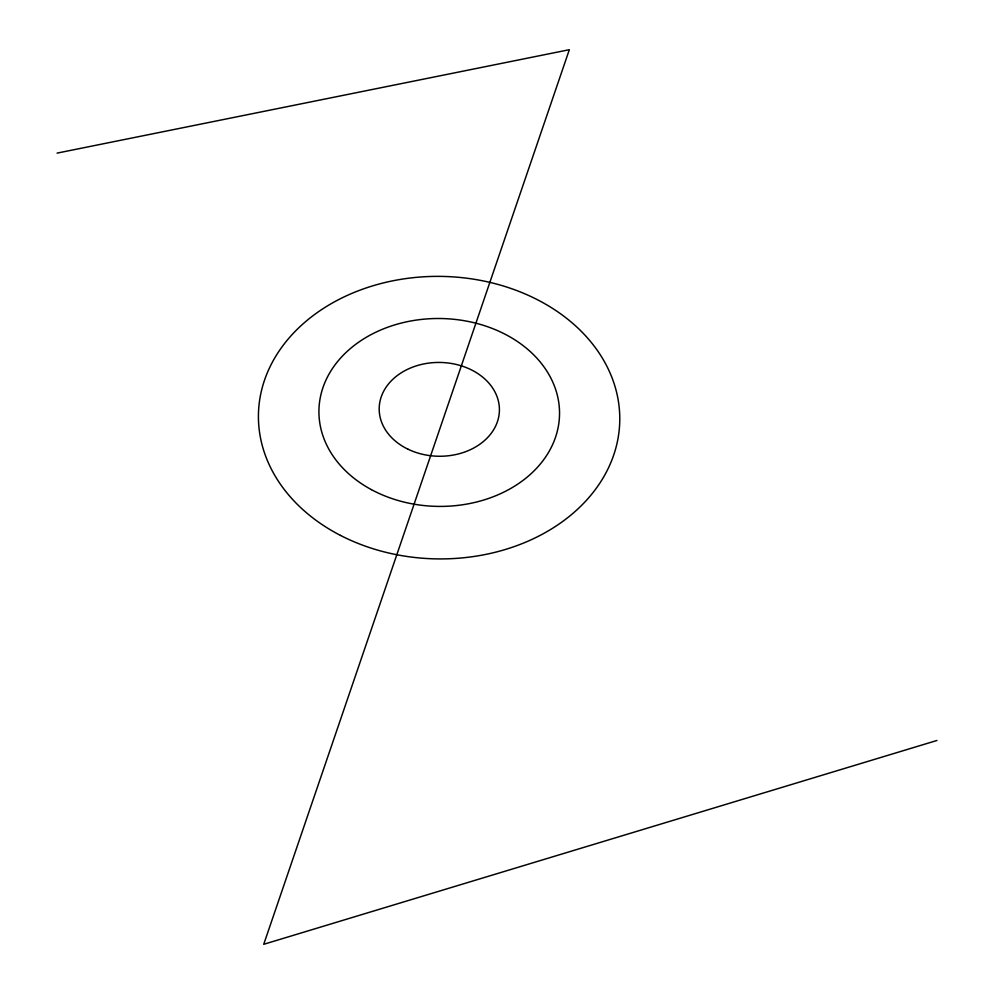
<?xml version="1.0" encoding="UTF-8"?>
<svg xmlns="http://www.w3.org/2000/svg" width="994" height="994" viewBox="0 0 994 994"><rect width="100%" height="100%" fill="white"/><g stroke="black" fill="none" stroke-linecap="round" stroke-linejoin="round"><path stroke-width="1.49" d="M936.944 740.48L263.733 944.3L569.338 49.7L57.056 153.126M340.495 535.418A180.684 141.26 0.9 0 0 619.523 426.264A180.684 141.26 0.9 0 0 357.306 291.18A180.684 141.26 0.9 0 0 340.495 535.418M371.371 489.62A120.311 93.945 0.9 0 0 559.2 420.251A120.311 93.945 0.9 0 0 387.138 327.448A120.311 93.945 0.9 0 0 371.371 489.62M407.9 449.151A60.112 46.904 0.9 0 0 499.398 410.92A60.112 46.904 0.9 0 0 410.634 367.942A60.112 46.904 0.9 0 0 407.9 449.151"/></g></svg>
